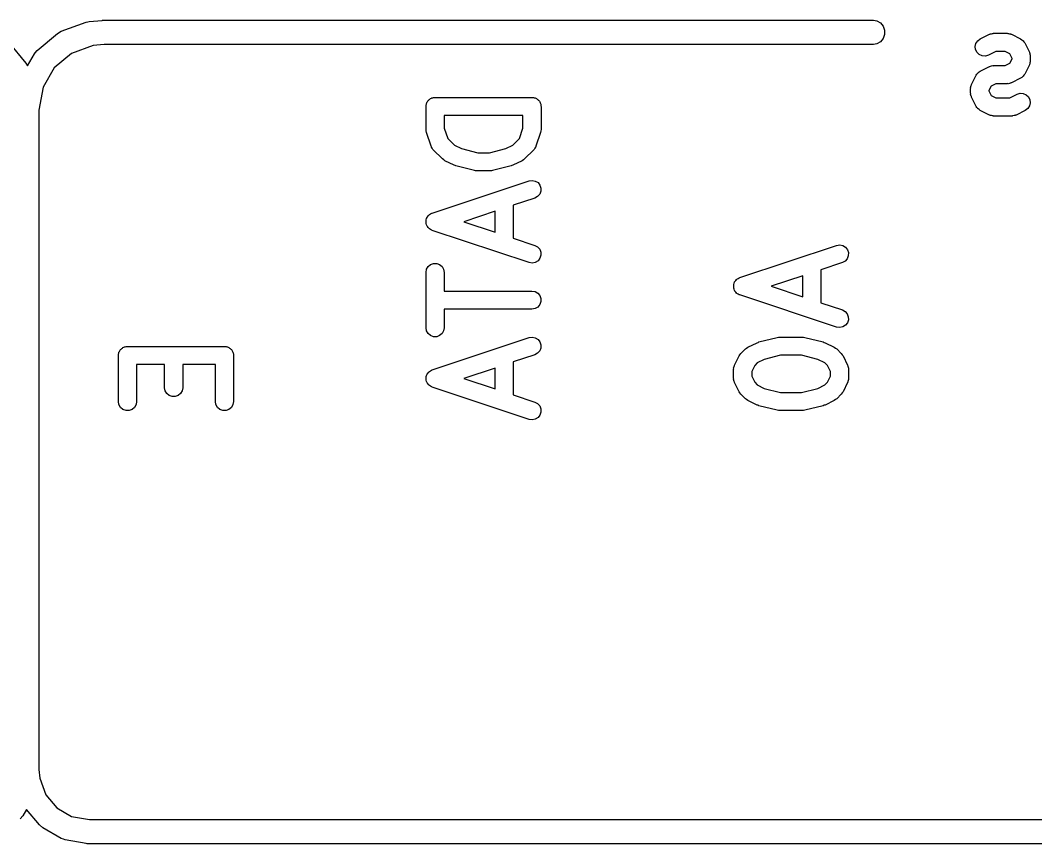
# Model space of a CAD drawing. Extents: x 105.4 to 186.8, y -135.5 to -88.6.
# Drawn here: x 148.54 to 156.92, y -95.6 to -88.8 of the extents above; entities that cross this region are included whole.
import ezdxf

# ---------------------------------------------------------------- set-up
doc = ezdxf.new("R2010")
doc.units = 0
doc.header["$MEASUREMENT"] = 0
doc.layers.add('BLACK', color=7, linetype='CONTINUOUS')

msp = doc.modelspace()

# ---------------------------------------------------------------- linework, layer by layer
at = {"layer": 'BLACK', "linetype": 'CONTINUOUS'}
for p, q in [((149.093, -88.8134), (149.106, -88.81)), ((149.106, -88.81), (149.212, -88.8008)), ((149.212, -88.8008), (149.216, -88.8)), ((149.216, -88.8), (155.584, -88.8)), ((155.584, -88.8), (155.61, -88.8046)), ((155.61, -88.8046), (155.64, -88.8222)), ((148.843, -88.9085), (148.873, -88.8911)), ((148.873, -88.8911), (149.081, -88.8157)), ((149.081, -88.8157), (149.093, -88.8134)), ((155.64, -88.8222), (155.663, -88.8492)), ((155.663, -88.8492), (155.675, -88.8824)), ((155.675, -88.8824), (155.675, -88.9176)), ((148.674, -89.0502), (148.843, -88.9085)), ((155.64, -88.9778), (155.61, -88.9954)), ((155.663, -88.9508), (155.64, -88.9778)), ((155.675, -88.9176), (155.663, -88.9508)), ((156.429, -88.9908), (156.444, -88.9691)), ((156.444, -88.9691), (156.464, -88.9536)), ((156.464, -88.9536), (156.541, -88.9155)), ((156.541, -88.9155), (156.545, -88.9143)), ((156.545, -88.9143), (156.549, -88.9121)), ((156.549, -88.9121), (156.557, -88.9106)), ((156.557, -88.9106), (156.566, -88.9081)), ((156.566, -88.9081), (156.57, -88.9083)), ((156.57, -88.9083), (156.574, -88.9076)), ((156.574, -88.9076), (156.688, -88.9076)), ((156.688, -88.9076), (156.693, -88.9083)), ((156.693, -88.9083), (156.697, -88.9081)), ((156.697, -88.9081), (156.705, -88.9106)), ((156.705, -88.9106), (156.714, -88.9121)), ((156.714, -88.9121), (156.718, -88.9143)), ((156.718, -88.9143), (156.722, -88.9155)), ((156.722, -88.9155), (156.798, -88.9536)), ((156.798, -88.9536), (156.807, -88.9601)), ((156.807, -88.9601), (156.816, -88.9662)), ((156.816, -88.9662), (156.817, -88.9679)), ((156.817, -88.9679), (156.819, -88.9691)), ((156.819, -88.9691), (156.825, -88.9783)), ((156.825, -88.9783), (156.832, -88.9871)), ((148.44, -88.9843), (148.582, -89.1532)), ((148.659, -89.0689), (148.674, -89.0502)), ((149.137, -89.0081), (148.958, -89.073)), ((149.229, -89), (149.137, -89.0081)), ((155.584, -89), (149.229, -89)), ((155.61, -88.9954), (155.584, -89)), ((156.423, -89.0162), (156.429, -88.9908)), ((156.426, -89.042), (156.423, -89.0162)), ((156.438, -89.0653), (156.426, -89.042)), ((156.592, -89.0576), (156.532, -89.0877)), ((156.671, -89.0576), (156.592, -89.0576)), ((156.709, -89.0766), (156.671, -89.0576)), ((156.832, -88.9871), (156.87, -89.0633)), ((156.87, -89.0633), (156.871, -89.0675)), ((148.595, -89.176), (148.652, -89.0768)), ((148.652, -89.0768), (148.659, -89.0689)), ((148.958, -89.073), (148.816, -89.1921)), ((156.457, -89.0833), (156.438, -89.0653)), ((156.481, -89.0936), (156.457, -89.0833)), ((156.507, -89.0952), (156.481, -89.0936)), ((156.532, -89.0877), (156.507, -89.0952)), ((156.728, -89.1146), (156.709, -89.0766)), ((156.709, -89.1552), (156.728, -89.1172)), ((156.728, -89.1172), (156.728, -89.1146)), ((156.871, -89.0675), (156.873, -89.0712)), ((156.873, -89.0712), (156.875, -89.0799)), ((156.875, -89.0799), (156.877, -89.0883)), ((156.877, -89.1435), (156.875, -89.1519)), ((156.877, -89.0883), (156.877, -89.0926)), ((156.877, -89.0926), (156.878, -89.0969)), ((156.878, -89.135), (156.877, -89.1392)), ((156.877, -89.1392), (156.877, -89.1435)), ((156.878, -89.0969), (156.878, -89.135)), ((148.582, -89.1532), (148.595, -89.176)), ((148.816, -89.1921), (148.724, -89.3525)), ((156.446, -89.2329), (156.456, -89.2268)), ((156.456, -89.2268), (156.464, -89.2203)), ((156.464, -89.2203), (156.541, -89.1822)), ((156.541, -89.1822), (156.545, -89.1809)), ((156.545, -89.1809), (156.549, -89.1788)), ((156.549, -89.1788), (156.557, -89.1772)), ((156.557, -89.1772), (156.566, -89.1747)), ((156.566, -89.1747), (156.57, -89.175)), ((156.57, -89.175), (156.574, -89.1742)), ((156.574, -89.1742), (156.671, -89.1742)), ((156.671, -89.1742), (156.709, -89.1552)), ((156.87, -89.1685), (156.832, -89.2447)), ((156.871, -89.1644), (156.87, -89.1685)), ((156.873, -89.1606), (156.871, -89.1644)), ((156.875, -89.1519), (156.873, -89.1606)), ((156.393, -89.33), (156.431, -89.2538)), ((156.431, -89.2538), (156.437, -89.245)), ((156.437, -89.245), (156.444, -89.2358)), ((156.444, -89.2358), (156.445, -89.2345)), ((156.445, -89.2345), (156.446, -89.2329)), ((156.798, -89.2782), (156.722, -89.3163)), ((156.807, -89.2717), (156.798, -89.2782)), ((156.816, -89.2656), (156.807, -89.2717)), ((156.817, -89.2639), (156.816, -89.2656)), ((156.819, -89.2627), (156.817, -89.2639)), ((156.825, -89.2535), (156.819, -89.2627)), ((156.832, -89.2447), (156.825, -89.2535)), ((148.724, -89.3525), (148.69, -89.5438)), ((156.385, -89.3549), (156.388, -89.3465)), ((156.386, -89.3593), (156.385, -89.3549)), ((156.385, -89.3635), (156.386, -89.3593)), ((156.385, -89.4016), (156.385, -89.3635)), ((156.388, -89.3465), (156.389, -89.3379)), ((156.389, -89.3379), (156.392, -89.3341)), ((156.392, -89.3341), (156.393, -89.33)), ((156.554, -89.3432), (156.535, -89.3812)), ((156.535, -89.3812), (156.535, -89.3839)), ((156.535, -89.3839), (156.554, -89.4219)), ((156.592, -89.3242), (156.554, -89.3432)), ((156.688, -89.3242), (156.592, -89.3242)), ((156.693, -89.3235), (156.688, -89.3242)), ((156.697, -89.3237), (156.693, -89.3235)), ((156.705, -89.3212), (156.697, -89.3237)), ((156.714, -89.3197), (156.705, -89.3212)), ((156.718, -89.3176), (156.714, -89.3197)), ((156.722, -89.3163), (156.718, -89.3176)), ((151.891, -89.4864), (151.895, -89.4807)), ((151.895, -89.4807), (151.897, -89.4745)), ((151.897, -89.4745), (151.901, -89.4695)), ((151.901, -89.4695), (151.904, -89.4638)), ((151.904, -89.4638), (151.909, -89.4596)), ((151.909, -89.4596), (151.914, -89.4546)), ((151.914, -89.4546), (151.919, -89.4513)), ((151.919, -89.4513), (151.924, -89.4471)), ((151.924, -89.4471), (151.931, -89.4448)), ((151.931, -89.4448), (151.936, -89.4415)), ((151.936, -89.4415), (151.943, -89.4404)), ((151.943, -89.4404), (151.949, -89.4382)), ((151.949, -89.4382), (151.955, -89.4382)), ((151.955, -89.4382), (151.962, -89.437)), ((151.962, -89.437), (152.762, -89.437)), ((152.762, -89.437), (152.768, -89.4382)), ((152.768, -89.4382), (152.775, -89.4382)), ((152.775, -89.4382), (152.781, -89.4404)), ((152.781, -89.4404), (152.788, -89.4415)), ((152.788, -89.4415), (152.793, -89.4448)), ((152.793, -89.4448), (152.799, -89.4471)), ((152.799, -89.4471), (152.804, -89.4513)), ((152.804, -89.4513), (152.81, -89.4546)), ((152.81, -89.4546), (152.814, -89.4596)), ((152.814, -89.4596), (152.819, -89.4638)), ((152.819, -89.4638), (152.823, -89.4695)), ((152.823, -89.4695), (152.827, -89.4745)), ((152.827, -89.4745), (152.829, -89.4807)), ((152.829, -89.4807), (152.832, -89.4864)), ((156.386, -89.4059), (156.385, -89.4016)), ((156.385, -89.4102), (156.386, -89.4059)), ((156.388, -89.4186), (156.385, -89.4102)), ((156.389, -89.4273), (156.388, -89.4186)), ((156.392, -89.431), (156.389, -89.4273)), ((156.393, -89.4352), (156.392, -89.431)), ((156.431, -89.5113), (156.393, -89.4352)), ((156.554, -89.4219), (156.592, -89.4409)), ((156.592, -89.4409), (156.709, -89.4409)), ((156.709, -89.4409), (156.769, -89.4107)), ((156.769, -89.4107), (156.794, -89.4033)), ((156.794, -89.4033), (156.82, -89.4049)), ((156.82, -89.4049), (156.844, -89.4152)), ((156.844, -89.4152), (156.863, -89.4331)), ((156.863, -89.4331), (156.875, -89.4564)), ((156.878, -89.4823), (156.872, -89.5076)), ((156.875, -89.4564), (156.878, -89.4823)), ((148.69, -89.5438), (148.69, -94.9916)), ((151.887, -89.512), (151.888, -89.5056)), ((151.887, -89.7025), (151.887, -89.512)), ((151.888, -89.499), (151.89, -89.4928)), ((151.888, -89.5056), (151.888, -89.499)), ((151.89, -89.4928), (151.891, -89.4864)), ((152.832, -89.4864), (152.834, -89.4928)), ((152.834, -89.4928), (152.836, -89.499)), ((152.836, -89.499), (152.836, -89.5056)), ((152.836, -89.5056), (152.837, -89.512)), ((152.837, -89.512), (152.837, -89.7025)), ((156.437, -89.5202), (156.431, -89.5113)), ((156.444, -89.5294), (156.437, -89.5202)), ((156.445, -89.5306), (156.444, -89.5294)), ((156.446, -89.5323), (156.445, -89.5306)), ((156.456, -89.5383), (156.446, -89.5323)), ((156.464, -89.5449), (156.456, -89.5383)), ((156.541, -89.583), (156.464, -89.5449)), ((156.836, -89.5449), (156.76, -89.583)), ((156.857, -89.5294), (156.836, -89.5449)), ((156.872, -89.5076), (156.857, -89.5294)), ((152.037, -89.587), (152.037, -89.6903)), ((152.687, -89.587), (152.037, -89.587)), ((152.687, -89.6903), (152.687, -89.587)), ((156.545, -89.5842), (156.541, -89.583)), ((156.549, -89.5864), (156.545, -89.5842)), ((156.557, -89.5879), (156.549, -89.5864)), ((156.566, -89.5904), (156.557, -89.5879)), ((156.57, -89.5902), (156.566, -89.5904)), ((156.574, -89.5909), (156.57, -89.5902)), ((156.727, -89.5909), (156.574, -89.5909)), ((156.731, -89.5902), (156.727, -89.5909)), ((156.735, -89.5904), (156.731, -89.5902)), ((156.744, -89.5879), (156.735, -89.5904)), ((156.752, -89.5864), (156.744, -89.5879)), ((156.756, -89.5842), (156.752, -89.5864)), ((156.76, -89.583), (156.756, -89.5842)), ((151.889, -89.7143), (151.887, -89.7025)), ((151.891, -89.7262), (151.889, -89.7143)), ((151.929, -89.8405), (151.891, -89.7262)), ((152.037, -89.6903), (152.066, -89.7763)), ((152.658, -89.7763), (152.687, -89.6903)), ((152.833, -89.7262), (152.795, -89.8405)), ((152.835, -89.7143), (152.833, -89.7262)), ((152.837, -89.7025), (152.835, -89.7143)), ((152.066, -89.7763), (152.121, -89.8313)), ((152.603, -89.8313), (152.658, -89.7763)), ((151.931, -89.8443), (151.929, -89.8405)), ((151.932, -89.8485), (151.931, -89.8443)), ((151.937, -89.8557), (151.932, -89.8485)), ((151.941, -89.8634), (151.937, -89.8557)), ((151.944, -89.8663), (151.941, -89.8634)), ((151.947, -89.8698), (151.944, -89.8663)), ((152.023, -89.946), (151.947, -89.8698)), ((152.121, -89.8313), (152.179, -89.8603)), ((152.179, -89.8603), (152.314, -89.8942)), ((152.314, -89.8942), (152.41, -89.8942)), ((152.41, -89.8942), (152.545, -89.8603)), ((152.545, -89.8603), (152.603, -89.8313)), ((152.777, -89.8698), (152.701, -89.946)), ((152.779, -89.8663), (152.777, -89.8698)), ((152.783, -89.8634), (152.779, -89.8663)), ((152.787, -89.8557), (152.783, -89.8634)), ((152.792, -89.8485), (152.787, -89.8557)), ((152.793, -89.8443), (152.792, -89.8485)), ((152.795, -89.8405), (152.793, -89.8443)), ((152.033, -89.9529), (152.023, -89.946)), ((152.043, -89.9601), (152.033, -89.9529)), ((152.119, -89.9982), (152.043, -89.9601)), ((152.681, -89.9601), (152.605, -89.9982)), ((152.691, -89.9529), (152.681, -89.9601)), ((152.701, -89.946), (152.691, -89.9529)), ((152.127, -90.0005), (152.119, -89.9982)), ((152.134, -90.0038), (152.127, -90.0005)), ((152.287, -90.0419), (152.134, -90.0038)), ((152.296, -90.0426), (152.287, -90.0419)), ((152.305, -90.0442), (152.296, -90.0426)), ((152.419, -90.0442), (152.305, -90.0442)), ((152.428, -90.0426), (152.419, -90.0442)), ((152.437, -90.0419), (152.428, -90.0426)), ((152.59, -90.0038), (152.437, -90.0419)), ((152.597, -90.0005), (152.59, -90.0038)), ((152.605, -89.9982), (152.597, -90.0005)), ((151.938, -90.3933), (152.738, -90.1266)), ((152.738, -90.1266), (152.764, -90.1228)), ((152.764, -90.1228), (152.789, -90.128)), ((152.789, -90.128), (152.812, -90.1416)), ((152.812, -90.1416), (152.828, -90.162)), ((152.826, -90.237), (152.809, -90.2565)), ((152.835, -90.2128), (152.826, -90.237)), ((152.828, -90.162), (152.836, -90.1867)), ((152.836, -90.1867), (152.835, -90.2128)), ((152.786, -90.2689), (152.608, -90.328)), ((152.809, -90.2565), (152.786, -90.2689)), ((151.914, -90.4072), (151.915, -90.4057)), ((151.915, -90.4057), (151.925, -90.4004)), ((151.925, -90.4004), (151.934, -90.3947)), ((151.934, -90.3947), (151.936, -90.3942)), ((151.936, -90.3942), (151.938, -90.3933)), ((152.458, -90.378), (152.199, -90.4644)), ((152.458, -90.5508), (152.458, -90.378)), ((152.608, -90.328), (152.608, -90.6008)), ((151.888, -90.4494), (151.892, -90.4391)), ((151.888, -90.4514), (151.888, -90.4494)), ((151.888, -90.4534), (151.888, -90.4514)), ((151.888, -90.4644), (151.888, -90.4534)), ((151.888, -90.4754), (151.888, -90.4644)), ((151.888, -90.4774), (151.888, -90.4754)), ((151.888, -90.4794), (151.888, -90.4774)), ((151.892, -90.4897), (151.888, -90.4794)), ((151.892, -90.4391), (151.896, -90.4287)), ((151.896, -90.5001), (151.892, -90.4897)), ((151.896, -90.4287), (151.897, -90.4271)), ((151.897, -90.4271), (151.898, -90.4251)), ((151.898, -90.4251), (151.905, -90.4169)), ((151.905, -90.4169), (151.912, -90.4083)), ((151.912, -90.4083), (151.914, -90.4072)), ((152.199, -90.4644), (152.458, -90.5508)), ((151.897, -90.5017), (151.896, -90.5001)), ((151.898, -90.5037), (151.897, -90.5017)), ((151.905, -90.5119), (151.898, -90.5037)), ((151.912, -90.5205), (151.905, -90.5119)), ((151.914, -90.5216), (151.912, -90.5205)), ((151.915, -90.5232), (151.914, -90.5216)), ((151.925, -90.5284), (151.915, -90.5232)), ((151.934, -90.5342), (151.925, -90.5284)), ((151.936, -90.5346), (151.934, -90.5342)), ((151.938, -90.5356), (151.936, -90.5346)), ((152.738, -90.8022), (151.938, -90.5356)), ((152.608, -90.6008), (152.786, -90.6599)), ((155.278, -90.6599), (155.304, -90.6561)), ((155.304, -90.6561), (155.329, -90.6613)), ((152.786, -90.6599), (152.809, -90.6723)), ((152.809, -90.6723), (152.826, -90.6918)), ((152.826, -90.6918), (152.835, -90.716)), ((152.835, -90.716), (152.836, -90.7421)), ((154.478, -90.9266), (155.278, -90.6599)), ((155.329, -90.6613), (155.352, -90.675)), ((155.352, -90.675), (155.368, -90.6954)), ((155.368, -90.6954), (155.376, -90.7201)), ((155.376, -90.7201), (155.375, -90.7461)), ((151.904, -90.8352), (151.924, -90.8185)), ((151.924, -90.8185), (151.949, -90.8096)), ((151.949, -90.8096), (151.975, -90.8096)), ((151.975, -90.8096), (151.999, -90.8185)), ((151.999, -90.8185), (152.019, -90.8352)), ((152.764, -90.806), (152.738, -90.8022)), ((152.789, -90.8008), (152.764, -90.806)), ((152.812, -90.7872), (152.789, -90.8008)), ((152.828, -90.7668), (152.812, -90.7872)), ((152.836, -90.7421), (152.828, -90.7668)), ((155.326, -90.8022), (155.148, -90.8613)), ((155.349, -90.7898), (155.326, -90.8022)), ((155.366, -90.7703), (155.349, -90.7898)), ((155.375, -90.7461), (155.366, -90.7703)), ((151.887, -90.8835), (151.891, -90.8578)), ((151.887, -91.3406), (151.887, -90.8835)), ((151.891, -90.8578), (151.904, -90.8352)), ((152.019, -90.8352), (152.032, -90.8578)), ((152.032, -90.8578), (152.037, -90.8835)), ((152.037, -90.8835), (152.037, -91.037)), ((155.148, -90.8613), (155.148, -91.1342)), ((154.428, -90.9827), (154.432, -90.9725)), ((154.428, -90.9848), (154.428, -90.9827)), ((154.428, -90.9867), (154.428, -90.9848)), ((154.428, -90.9977), (154.428, -90.9867)), ((154.432, -90.9725), (154.436, -90.962)), ((154.436, -90.962), (154.437, -90.9604)), ((154.437, -90.9604), (154.438, -90.9585)), ((154.438, -90.9585), (154.445, -90.9502)), ((154.445, -90.9502), (154.452, -90.9416)), ((154.452, -90.9416), (154.454, -90.9405)), ((154.454, -90.9405), (154.455, -90.939)), ((154.455, -90.939), (154.465, -90.9338)), ((154.465, -90.9338), (154.474, -90.928)), ((154.474, -90.928), (154.476, -90.9276)), ((154.476, -90.9276), (154.478, -90.9266)), ((154.998, -90.9113), (154.739, -90.9977)), ((154.998, -91.0842), (154.998, -90.9113)), ((152.037, -91.037), (152.762, -91.037)), ((152.762, -91.037), (152.788, -91.0415)), ((152.788, -91.0415), (152.81, -91.0546)), ((152.81, -91.0546), (152.827, -91.0745)), ((152.827, -91.0745), (152.836, -91.099)), ((154.428, -91.0087), (154.428, -90.9977)), ((154.428, -91.0107), (154.428, -91.0087)), ((154.428, -91.0128), (154.428, -91.0107)), ((154.432, -91.023), (154.428, -91.0128)), ((154.436, -91.0335), (154.432, -91.023)), ((154.437, -91.0351), (154.436, -91.0335)), ((154.438, -91.037), (154.437, -91.0351)), ((154.445, -91.0452), (154.438, -91.037)), ((154.452, -91.0539), (154.445, -91.0452)), ((154.454, -91.0549), (154.452, -91.0539)), ((154.455, -91.0565), (154.454, -91.0549)), ((154.465, -91.0617), (154.455, -91.0565)), ((154.474, -91.0675), (154.465, -91.0617)), ((154.476, -91.0679), (154.474, -91.0675)), ((154.478, -91.0689), (154.476, -91.0679)), ((155.278, -91.3356), (154.478, -91.0689)), ((154.739, -90.9977), (154.998, -91.0842)), ((152.827, -91.1495), (152.81, -91.1695)), ((152.836, -91.125), (152.827, -91.1495)), ((152.836, -91.099), (152.836, -91.125)), ((155.148, -91.1342), (155.326, -91.1933)), ((152.762, -91.187), (152.037, -91.187)), ((152.037, -91.187), (152.037, -91.3406)), ((152.788, -91.1825), (152.762, -91.187)), ((152.81, -91.1695), (152.788, -91.1825)), ((155.326, -91.1933), (155.349, -91.2057)), ((155.349, -91.2057), (155.366, -91.2251)), ((155.366, -91.2251), (155.375, -91.2494)), ((155.352, -91.3205), (155.329, -91.3342)), ((155.368, -91.3001), (155.352, -91.3205)), ((155.376, -91.2754), (155.368, -91.3001)), ((155.375, -91.2494), (155.376, -91.2754)), ((151.891, -91.3662), (151.887, -91.3406)), ((151.904, -91.3888), (151.891, -91.3662)), ((151.924, -91.4055), (151.904, -91.3888)), ((151.949, -91.4145), (151.924, -91.4055)), ((151.999, -91.4055), (151.975, -91.4145)), ((152.019, -91.3888), (151.999, -91.4055)), ((152.032, -91.3662), (152.019, -91.3888)), ((152.037, -91.3406), (152.032, -91.3662)), ((155.304, -91.3394), (155.278, -91.3356)), ((155.329, -91.3342), (155.304, -91.3394)), ((149.403, -91.4975), (149.409, -91.4953)), ((149.409, -91.4953), (149.415, -91.4953)), ((149.415, -91.4953), (149.422, -91.4942)), ((149.422, -91.4942), (150.222, -91.4942)), ((150.222, -91.4942), (150.228, -91.4953)), ((150.228, -91.4953), (150.235, -91.4953)), ((150.235, -91.4953), (150.241, -91.4975)), ((151.938, -91.6885), (152.738, -91.4218)), ((151.975, -91.4145), (151.949, -91.4145)), ((152.738, -91.4218), (152.764, -91.418)), ((152.764, -91.418), (152.789, -91.4232)), ((152.789, -91.4232), (152.812, -91.4369)), ((152.812, -91.4369), (152.828, -91.4573)), ((152.828, -91.4573), (152.836, -91.482)), ((152.836, -91.482), (152.835, -91.508)), ((154.545, -91.5021), (154.621, -91.464)), ((154.621, -91.464), (154.629, -91.4617)), ((154.629, -91.4617), (154.636, -91.4583)), ((154.636, -91.4583), (154.788, -91.4202)), ((154.788, -91.4202), (154.798, -91.4196)), ((154.798, -91.4196), (154.807, -91.418)), ((154.807, -91.418), (154.997, -91.418)), ((154.997, -91.418), (155.006, -91.4196)), ((155.006, -91.4196), (155.015, -91.4202)), ((155.015, -91.4202), (155.168, -91.4583)), ((155.168, -91.4583), (155.175, -91.4617)), ((155.175, -91.4617), (155.183, -91.464)), ((155.183, -91.464), (155.259, -91.5021)), ((149.347, -91.5692), (149.348, -91.5627)), ((149.347, -91.9501), (149.347, -91.5692)), ((149.348, -91.5561), (149.35, -91.55)), ((149.348, -91.5627), (149.348, -91.5561)), ((149.35, -91.55), (149.351, -91.5435)), ((149.351, -91.5435), (149.355, -91.5378)), ((149.355, -91.5378), (149.357, -91.5317)), ((149.357, -91.5317), (149.361, -91.5266)), ((149.361, -91.5266), (149.364, -91.521)), ((149.364, -91.521), (149.369, -91.5167)), ((149.369, -91.5167), (149.374, -91.5117)), ((149.374, -91.5117), (149.379, -91.5084)), ((149.379, -91.5084), (149.384, -91.5042)), ((149.384, -91.5042), (149.391, -91.502)), ((149.391, -91.502), (149.396, -91.4987)), ((149.396, -91.4987), (149.403, -91.4975)), ((150.241, -91.4975), (150.248, -91.4987)), ((150.248, -91.4987), (150.253, -91.502)), ((150.253, -91.502), (150.259, -91.5042)), ((150.259, -91.5042), (150.264, -91.5084)), ((150.264, -91.5084), (150.27, -91.5117)), ((150.27, -91.5117), (150.274, -91.5167)), ((150.274, -91.5167), (150.279, -91.521)), ((150.279, -91.521), (150.283, -91.5266)), ((150.283, -91.5266), (150.287, -91.5317)), ((150.287, -91.5317), (150.289, -91.5378)), ((150.289, -91.5378), (150.292, -91.5435)), ((150.292, -91.5435), (150.294, -91.55)), ((150.294, -91.55), (150.296, -91.5561)), ((150.296, -91.5561), (150.296, -91.5627)), ((150.296, -91.5627), (150.297, -91.5692)), ((150.297, -91.5692), (150.297, -91.9501)), ((152.786, -91.5641), (152.608, -91.6232)), ((152.809, -91.5517), (152.786, -91.5641)), ((152.826, -91.5322), (152.809, -91.5517)), ((152.835, -91.508), (152.826, -91.5322)), ((154.435, -91.6499), (154.473, -91.5737)), ((154.473, -91.5737), (154.48, -91.5641)), ((154.48, -91.5641), (154.487, -91.5542)), ((154.487, -91.5542), (154.525, -91.5161)), ((154.525, -91.5161), (154.535, -91.5092)), ((154.535, -91.5092), (154.545, -91.5021)), ((154.816, -91.568), (154.68, -91.6018)), ((154.988, -91.568), (154.816, -91.568)), ((155.123, -91.6018), (154.988, -91.568)), ((155.259, -91.5021), (155.269, -91.5092)), ((155.269, -91.5092), (155.279, -91.5161)), ((155.279, -91.5161), (155.317, -91.5542)), ((155.317, -91.5542), (155.324, -91.5641)), ((155.324, -91.5641), (155.331, -91.5737)), ((155.331, -91.5737), (155.369, -91.6499)), ((149.728, -91.6442), (149.497, -91.6442)), ((149.497, -91.6442), (149.497, -91.9501)), ((149.728, -91.8358), (149.728, -91.6442)), ((150.147, -91.6442), (149.878, -91.6442)), ((149.878, -91.6442), (149.878, -91.8358)), ((150.147, -91.9501), (150.147, -91.6442)), ((152.608, -91.6232), (152.608, -91.8961)), ((154.43, -91.6665), (154.431, -91.6578)), ((154.431, -91.6578), (154.434, -91.6541)), ((154.434, -91.6541), (154.435, -91.6499)), ((154.602, -91.6517), (154.577, -91.7012)), ((154.623, -91.6308), (154.602, -91.6517)), ((154.68, -91.6018), (154.623, -91.6308)), ((155.181, -91.6308), (155.123, -91.6018)), ((155.202, -91.6517), (155.181, -91.6308)), ((155.227, -91.7012), (155.202, -91.6517)), ((155.369, -91.6499), (155.37, -91.6541)), ((155.37, -91.6541), (155.372, -91.6578)), ((155.372, -91.6578), (155.374, -91.6665)), ((151.888, -91.7446), (151.892, -91.7344)), ((151.888, -91.7467), (151.888, -91.7446)), ((151.888, -91.7486), (151.888, -91.7467)), ((151.892, -91.7344), (151.896, -91.7239)), ((151.896, -91.7239), (151.897, -91.7223)), ((151.897, -91.7223), (151.898, -91.7204)), ((151.898, -91.7204), (151.905, -91.7121)), ((151.905, -91.7121), (151.912, -91.7035)), ((151.912, -91.7035), (151.914, -91.7024)), ((151.914, -91.7024), (151.915, -91.7009)), ((151.915, -91.7009), (151.925, -91.6957)), ((151.925, -91.6957), (151.934, -91.6899)), ((151.934, -91.6899), (151.936, -91.6895)), ((151.936, -91.6895), (151.938, -91.6885)), ((152.458, -91.6732), (152.199, -91.7596)), ((152.458, -91.8461), (152.458, -91.6732)), ((154.427, -91.6749), (154.43, -91.6665)), ((154.428, -91.6792), (154.427, -91.6749)), ((154.427, -91.6835), (154.428, -91.6792)), ((154.427, -91.7596), (154.427, -91.6835)), ((154.577, -91.7012), (154.577, -91.7419)), ((154.577, -91.7419), (154.602, -91.7914)), ((155.202, -91.7914), (155.227, -91.7419)), ((155.227, -91.7419), (155.227, -91.7012)), ((155.374, -91.6665), (155.376, -91.6749)), ((155.376, -91.6749), (155.376, -91.6792)), ((155.376, -91.6792), (155.377, -91.6835)), ((155.377, -91.6835), (155.377, -91.7596)), ((151.888, -91.7596), (151.888, -91.7486)), ((151.888, -91.7706), (151.888, -91.7596)), ((151.888, -91.7726), (151.888, -91.7706)), ((151.888, -91.7747), (151.888, -91.7726)), ((151.892, -91.7849), (151.888, -91.7747)), ((151.896, -91.7954), (151.892, -91.7849)), ((151.897, -91.797), (151.896, -91.7954)), ((151.898, -91.7989), (151.897, -91.797)), ((151.905, -91.8071), (151.898, -91.7989)), ((151.912, -91.8158), (151.905, -91.8071)), ((151.914, -91.8168), (151.912, -91.8158)), ((151.915, -91.8184), (151.914, -91.8168)), ((151.925, -91.8236), (151.915, -91.8184)), ((151.934, -91.8294), (151.925, -91.8236)), ((151.936, -91.8298), (151.934, -91.8294)), ((151.938, -91.8308), (151.936, -91.8298)), ((152.738, -92.0975), (151.938, -91.8308)), ((152.199, -91.7596), (152.458, -91.8461)), ((154.428, -91.7639), (154.427, -91.7596)), ((154.427, -91.7682), (154.428, -91.7639)), ((154.43, -91.7766), (154.427, -91.7682)), ((154.431, -91.7853), (154.43, -91.7766)), ((154.434, -91.789), (154.431, -91.7853)), ((154.435, -91.7932), (154.434, -91.789)), ((154.473, -91.8694), (154.435, -91.7932)), ((154.602, -91.7914), (154.623, -91.8123)), ((154.623, -91.8123), (154.68, -91.8413)), ((155.123, -91.8413), (155.181, -91.8123)), ((155.181, -91.8123), (155.202, -91.7914)), ((155.369, -91.7932), (155.331, -91.8694)), ((155.37, -91.789), (155.369, -91.7932)), ((155.372, -91.7853), (155.37, -91.789)), ((155.374, -91.7766), (155.372, -91.7853)), ((155.376, -91.7682), (155.374, -91.7766)), ((155.377, -91.7596), (155.376, -91.7639)), ((155.376, -91.7639), (155.376, -91.7682)), ((149.732, -91.8615), (149.728, -91.8358)), ((149.745, -91.884), (149.732, -91.8615)), ((149.765, -91.9008), (149.745, -91.884)), ((149.79, -91.9097), (149.765, -91.9008)), ((149.816, -91.9097), (149.79, -91.9097)), ((149.84, -91.9008), (149.816, -91.9097)), ((149.86, -91.884), (149.84, -91.9008)), ((149.873, -91.8615), (149.86, -91.884)), ((149.878, -91.8358), (149.873, -91.8615)), ((152.608, -91.8961), (152.786, -91.9552)), ((154.48, -91.879), (154.473, -91.8694)), ((154.487, -91.8889), (154.48, -91.879)), ((154.525, -91.927), (154.487, -91.8889)), ((154.68, -91.8413), (154.816, -91.8751)), ((154.816, -91.8751), (154.988, -91.8751)), ((154.988, -91.8751), (155.123, -91.8413)), ((155.317, -91.8889), (155.279, -91.927)), ((155.324, -91.879), (155.317, -91.8889)), ((155.331, -91.8694), (155.324, -91.879)), ((149.351, -91.9758), (149.347, -91.9501)), ((149.364, -91.9983), (149.351, -91.9758)), ((149.384, -92.0151), (149.364, -91.9983)), ((149.479, -91.9983), (149.459, -92.0151)), ((149.492, -91.9758), (149.479, -91.9983)), ((149.497, -91.9501), (149.492, -91.9758)), ((150.151, -91.9758), (150.147, -91.9501)), ((150.164, -91.9983), (150.151, -91.9758)), ((150.184, -92.0151), (150.164, -91.9983)), ((150.279, -91.9983), (150.259, -92.0151)), ((150.292, -91.9758), (150.279, -91.9983)), ((150.297, -91.9501), (150.292, -91.9758)), ((152.786, -91.9552), (152.809, -91.9676)), ((152.809, -91.9676), (152.826, -91.987)), ((152.826, -91.987), (152.835, -92.0113)), ((154.535, -91.9338), (154.525, -91.927)), ((154.545, -91.941), (154.535, -91.9338)), ((154.621, -91.9791), (154.545, -91.941)), ((154.629, -91.9814), (154.621, -91.9791)), ((154.636, -91.9848), (154.629, -91.9814)), ((154.788, -92.0229), (154.636, -91.9848)), ((155.168, -91.9848), (155.015, -92.0229)), ((155.175, -91.9814), (155.168, -91.9848)), ((155.183, -91.9791), (155.175, -91.9814)), ((155.259, -91.941), (155.183, -91.9791)), ((155.269, -91.9338), (155.259, -91.941)), ((155.279, -91.927), (155.269, -91.9338)), ((149.409, -92.024), (149.384, -92.0151)), ((149.435, -92.024), (149.409, -92.024)), ((149.459, -92.0151), (149.435, -92.024)), ((150.209, -92.024), (150.184, -92.0151)), ((150.235, -92.024), (150.209, -92.024)), ((150.259, -92.0151), (150.235, -92.024)), ((152.812, -92.0824), (152.789, -92.0961)), ((152.828, -92.062), (152.812, -92.0824)), ((152.836, -92.0373), (152.828, -92.062)), ((152.835, -92.0113), (152.836, -92.0373)), ((154.798, -92.0235), (154.788, -92.0229)), ((154.807, -92.0251), (154.798, -92.0235)), ((154.997, -92.0251), (154.807, -92.0251)), ((155.006, -92.0235), (154.997, -92.0251)), ((155.015, -92.0229), (155.006, -92.0235)), ((152.764, -92.1013), (152.738, -92.0975)), ((152.789, -92.0961), (152.764, -92.1013)), ((148.69, -94.9916), (148.696, -95.0624)), ((148.696, -95.0624), (148.746, -95.1992)), ((148.746, -95.1992), (148.837, -95.3074)), ((148.587, -95.3213), (148.558, -95.3725)), ((148.695, -95.4494), (148.587, -95.3213)), ((148.837, -95.3074), (148.959, -95.3779)), ((148.558, -95.3725), (148.535, -95.3991)), ((148.959, -95.3779), (149.107, -95.404)), ((149.107, -95.404), (165.858, -95.404)), ((148.721, -95.4718), (148.695, -95.4494)), ((148.874, -95.56), (148.721, -95.4718)), ((148.894, -95.567), (148.874, -95.56)), ((148.907, -95.5718), (148.894, -95.567)), ((149.081, -95.6025), (148.907, -95.5718)), ((149.089, -95.604), (149.081, -95.6025)), ((149.081, -95.6025), (149.081, -95.6025)), ((165.871, -95.604), (149.089, -95.604))]:
    msp.add_line(p, q, dxfattribs=at)

doc.saveas('drawing.dxf')
